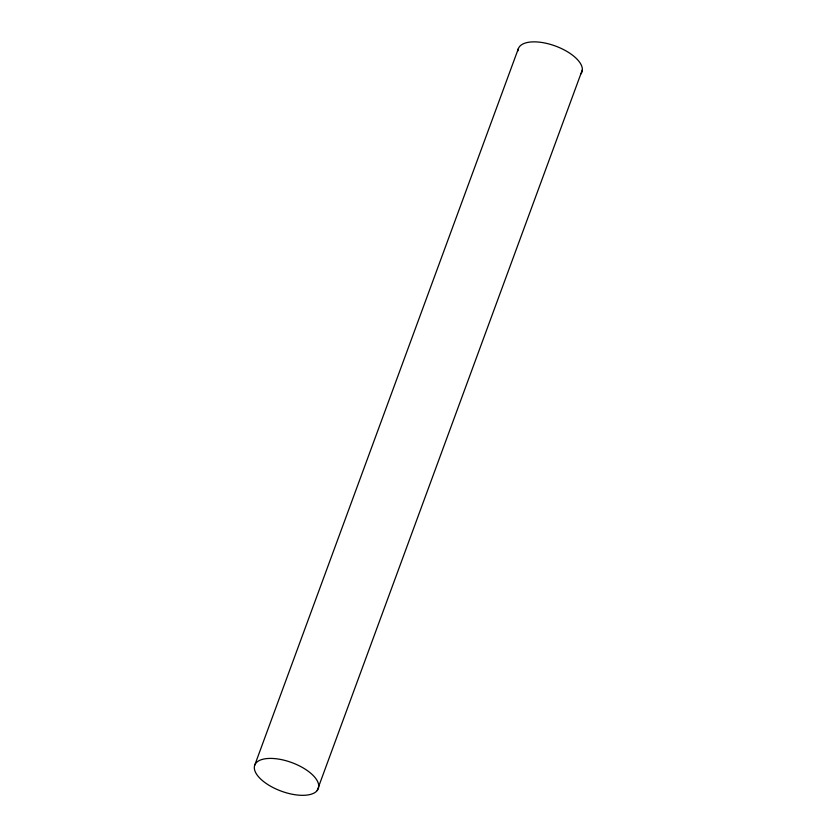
<?xml version="1.0" encoding="UTF-8"?>
<svg xmlns="http://www.w3.org/2000/svg" width="837" height="837" viewBox="0 0 837 837"><rect width="100%" height="100%" fill="white"/><g stroke="black" fill="none" stroke-linecap="round" stroke-linejoin="round"><path stroke-width="1.26" d="M254.73 765.196L518.365 48.64M317.202 790.536A33.878 15.223 20.2 0 0 279.746 759.285A33.878 15.223 20.2 0 0 262.64 780.775A33.878 15.223 20.2 0 0 317.202 790.536L582.385 69.712M517.946 50.911A33.878 15.223 20.2 0 1 555.36 46.004A33.878 15.223 20.2 0 1 580.836 73.98"/></g></svg>
